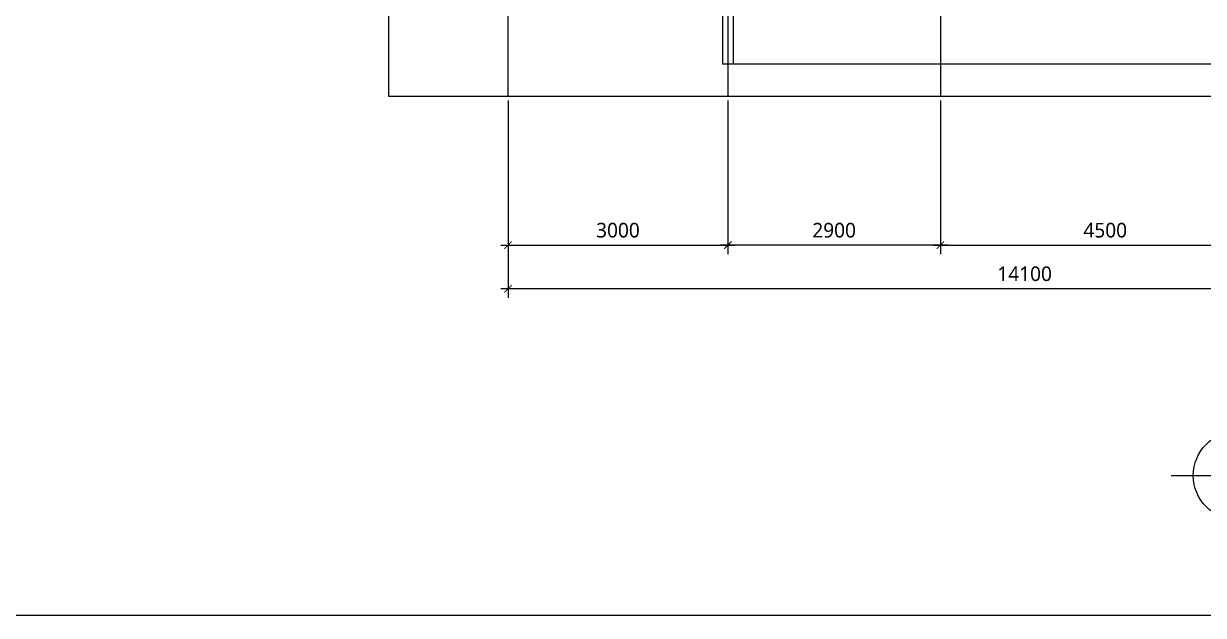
# Model space of a CAD drawing. Extents: x 11416736 to 11582377, y -14295679 to -14163266.
# Drawn here: x 11445438 to 11461539, y -14231663 to -14223583 of the extents above; entities that cross this region are included whole.
import ezdxf

# ---------------------------------------------------------------- set-up
doc = ezdxf.new("R2010")
doc.units = 0
doc.header["$LTSCALE"] = 50
doc.header["$MEASUREMENT"] = 0
doc.layers.get('0').update_dxf_attribs({"linetype": 'CONTINUOUS'})
doc.layers.get('DEFPOINTS').update_dxf_attribs({"linetype": 'CONTINUOUS'})
for name, color, linetype in [('! 06 중심선', 11, 'CONTINUOUS'), ('! 10 계단', 9, 'CONTINUOUS'), ('! 22 text 진한선', 7, 'CONTINUOUS'), ('! 24 치수선', 1, 'CONTINUOUS'), ('- 02 내력벽', 2, 'CONTINUOUS'), ('6', 6, 'CONTINUOUS')]:
    doc.layers.add(name, color=color, linetype=linetype)
doc.styles.add('맑은 고딕', font='malgun.ttf')
doc.dimstyles.new('100-main', dxfattribs={"dimscale": 100, "dimtxt": 2, "dimasz": 1, "dimexe": 1.25, "dimexo": 0.625, "dimgap": 1, "dimtad": 1, "dimdec": 0, "dimtxsty": '맑은 고딕', "dimblk": 'ARCHTICK', "dimcen": 2.5, "dimdle": 1, "dimclrt": 7, "dimadec": 0, "dimazin": 0, "dimtfac": 1, "dimtdec": 0, "dimtix": 1, "dimtmove": 0, "dimatfit": 3, "dimldrblk": 'DOT', "dimfxl": 0, "dimarcsym": 0})

# ---------------------------------------------------------------- blocks, each defined once
blk = doc.blocks.new('_ARCHTICK')
at = {"color": 0, "linetype": 'ByBlock', "const_width": 0.15}
blk.add_lwpolyline([(-0.5, -0.5), (0.5, 0.5)], dxfattribs=at)
blk = doc.blocks.new('*D11')
at = {"layer": '! 24 치수선', "color": 0, "lineweight": -2}
for p, q in [((11452049, -14224635), (11452049, -14226733)), ((11455049, -14224635), (11455049, -14226733)), ((11451949, -14226608), (11455149, -14226608))]:
    blk.add_line(p, q, dxfattribs=at)
at = {"layer": 'DEFPOINTS', "color": 0}
for p in [(11452049, -14224572), (11455049, -14224572), (11455049, -14226608)]:
    blk.add_point(p, dxfattribs=at)
at = {"layer": '! 24 치수선', "color": 0, "linetype": 'ByBlock', "lineweight": -2, "xscale": 100, "yscale": 100, "zscale": 100, "rotation": 180}
blk.add_blockref('_ARCHTICK', (11452049, -14226608), dxfattribs=at)
at = {"layer": '! 24 치수선', "color": 0, "linetype": 'ByBlock', "lineweight": -2, "xscale": 100, "yscale": 100, "zscale": 100}
blk.add_blockref('_ARCHTICK', (11455049, -14226608), dxfattribs=at)
at = {"layer": '! 24 치수선', "color": 7, "ltscale": 30, "insert": (11453549, -14226405), "char_height": 200, "attachment_point": 5, "style": '맑은 고딕'}
blk.add_mtext('3000', dxfattribs=at)
blk = doc.blocks.new('_Dot')
at = {"color": 0, "linetype": 'ByBlock', "lineweight": -2}
blk.add_line((-0.5, 0), (-1, 0), dxfattribs=at)
at = {"color": 0, "linetype": 'ByBlock', "const_width": 0.5}
blk.add_lwpolyline([(-0.25, 0, 1), (0.25, 0, 1)], format="xyb", close=True, dxfattribs=at)
blk = doc.blocks.new('*D12')
at = {"layer": '! 24 치수선', "color": 0, "lineweight": -2}
for p, q in [((11457949, -14224635), (11457949, -14226733)), ((11462449, -14224635), (11462449, -14226733)), ((11457849, -14226608), (11462549, -14226608))]:
    blk.add_line(p, q, dxfattribs=at)
at = {"layer": 'DEFPOINTS', "color": 0}
for p in [(11457949, -14224572), (11462449, -14224572), (11462449, -14226608)]:
    blk.add_point(p, dxfattribs=at)
at = {"layer": '! 24 치수선', "color": 0, "linetype": 'ByBlock', "lineweight": -2, "xscale": 100, "yscale": 100, "zscale": 100, "rotation": 180}
blk.add_blockref('_ARCHTICK', (11457949, -14226608), dxfattribs=at)
at = {"layer": '! 24 치수선', "color": 0, "linetype": 'ByBlock', "lineweight": -2, "xscale": 100, "yscale": 100, "zscale": 100}
blk.add_blockref('_ARCHTICK', (11462449, -14226608), dxfattribs=at)
at = {"layer": '! 24 치수선', "color": 7, "ltscale": 30, "insert": (11460199, -14226405), "char_height": 200, "attachment_point": 5, "style": '맑은 고딕'}
blk.add_mtext('4500', dxfattribs=at)
blk = doc.blocks.new('*D14')
at = {"layer": '! 24 치수선', "color": 0, "lineweight": -2}
for p, q in [((11452049, -14224635), (11452049, -14227329)), ((11466149, -14224635), (11466149, -14227329)), ((11466249, -14227204), (11451949, -14227204))]:
    blk.add_line(p, q, dxfattribs=at)
at = {"layer": 'DEFPOINTS', "color": 0}
for p in [(11452049, -14224572), (11466149, -14224572), (11452049, -14227204)]:
    blk.add_point(p, dxfattribs=at)
at = {"layer": '! 24 치수선', "color": 0, "linetype": 'ByBlock', "lineweight": -2, "xscale": 100, "yscale": 100, "zscale": 100, "rotation": 180}
blk.add_blockref('_ARCHTICK', (11452049, -14227204), dxfattribs=at)
at = {"layer": '! 24 치수선', "color": 0, "linetype": 'ByBlock', "lineweight": -2, "xscale": 100, "yscale": 100, "zscale": 100}
blk.add_blockref('_ARCHTICK', (11466149, -14227204), dxfattribs=at)
at = {"layer": '! 24 치수선', "color": 7, "ltscale": 30, "insert": (11459099, -14227000), "char_height": 200, "attachment_point": 5, "style": '맑은 고딕'}
blk.add_mtext('14100', dxfattribs=at)
blk = doc.blocks.new('*D15')
at = {"layer": '! 24 치수선', "color": 0, "lineweight": -2}
for p, q in [((11455049, -14224635), (11455049, -14226733)), ((11457949, -14224635), (11457949, -14226733)), ((11458049, -14226608), (11454949, -14226608))]:
    blk.add_line(p, q, dxfattribs=at)
at = {"layer": 'DEFPOINTS', "color": 0}
for p in [(11455049, -14224572), (11457949, -14224572), (11455049, -14226608)]:
    blk.add_point(p, dxfattribs=at)
at = {"layer": '! 24 치수선', "color": 0, "linetype": 'ByBlock', "lineweight": -2, "xscale": 100, "yscale": 100, "zscale": 100, "rotation": 180}
blk.add_blockref('_ARCHTICK', (11455049, -14226608), dxfattribs=at)
at = {"layer": '! 24 치수선', "color": 0, "linetype": 'ByBlock', "lineweight": -2, "xscale": 100, "yscale": 100, "zscale": 100}
blk.add_blockref('_ARCHTICK', (11457949, -14226608), dxfattribs=at)
at = {"layer": '! 24 치수선', "color": 7, "ltscale": 30, "insert": (11456499, -14226405), "char_height": 200, "attachment_point": 5, "style": '맑은 고딕'}
blk.add_mtext('2900', dxfattribs=at)

msp = doc.modelspace()

# ---------------------------------------------------------------- linework, layer by layer
at = {"layer": '! 06 중심선'}
for p, q in [((11452048.9, -14224572.5), (11452048.9, -14217883.5)), ((11452048.9, -14224572.5), (11452048.9, -14217883.5)), ((11455048.9, -14219333.5), (11455048.9, -14224572.5)), ((11457948.9, -14221883.5), (11457948.9, -14224572.5)), ((11457948.9, -14221883.5), (11457948.9, -14224572.5))]:
    msp.add_line(p, q, dxfattribs=at)
at = {"layer": '! 10 계단', "ltscale": 30}
msp.add_line((11454973.9, -14224133.5), (11465548.9, -14224133.5), dxfattribs=at)
at = {"layer": '! 22 text 진한선', "color": 3}
msp.add_line((11461101, -14229755), (11467574.8, -14229755), dxfattribs=at)
msp.add_circle((11462000, -14229753.2), 599.3, dxfattribs=at)
at = {"layer": '- 02 내력벽', "ltscale": 30}
for p, q in [((11454973.9, -14223333.5), (11454973.9, -14224133.5)), ((11455123.9, -14224133.5), (11455123.9, -14223333.5)), ((11454973.9, -14224133.5), (11455123.9, -14224133.5))]:
    msp.add_line(p, q, dxfattribs=at)
at = {"layer": '6', "ltscale": 30}
msp.add_lwpolyline([(11442513.4, -14207903.2), (11476113.4, -14207903.2), (11476113.4, -14231663.2), (11442513.4, -14231663.2)], close=True, dxfattribs=at)
at = {"layer": 'DEFPOINTS', "ltscale": 30}
msp.add_lwpolyline([(11467611.9, -14212139.5), (11450415.4, -14212139.5), (11450415.4, -14224572.5), (11467611.9, -14224572.5)], close=True, dxfattribs=at)

# ---------------------------------------------------------------- dimensions: what is measured, and where the dimension line sits
at = {"layer": '! 24 치수선'}
for base, p1, p2, picture, middle in [((11455048.9, -14226608), (11452048.9, -14224572.5), (11455048.9, -14224572.5), '*D11', (11453548.9, -14226404.7)), ((11462448.9, -14226608), (11457948.9, -14224572.5), (11462448.9, -14224572.5), '*D12', (11460198.9, -14226404.7))]:
    dim = msp.add_linear_dim(base=base, p1=p1, p2=p2, dimstyle='100-main', dxfattribs=at)
    dim.commit()
    dim.dimension.update_dxf_attribs({"geometry": picture, "text_midpoint": middle})
for base, p1, p2, picture, middle in [((11452048.9, -14227203.9), (11466148.9, -14224572.5), (11452048.9, -14224572.5), '*D14', (11459098.9, -14227000.1)), ((11455048.9, -14226608), (11457948.9, -14224572.5), (11455048.9, -14224572.5), '*D15', (11456498.9, -14226404.7))]:
    dim = msp.add_linear_dim(base=base, p1=p1, p2=p2, angle=180, dimstyle='100-main', dxfattribs=at)
    dim.commit()
    dim.dimension.update_dxf_attribs({"geometry": picture, "text_midpoint": middle})

doc.saveas('drawing.dxf')
